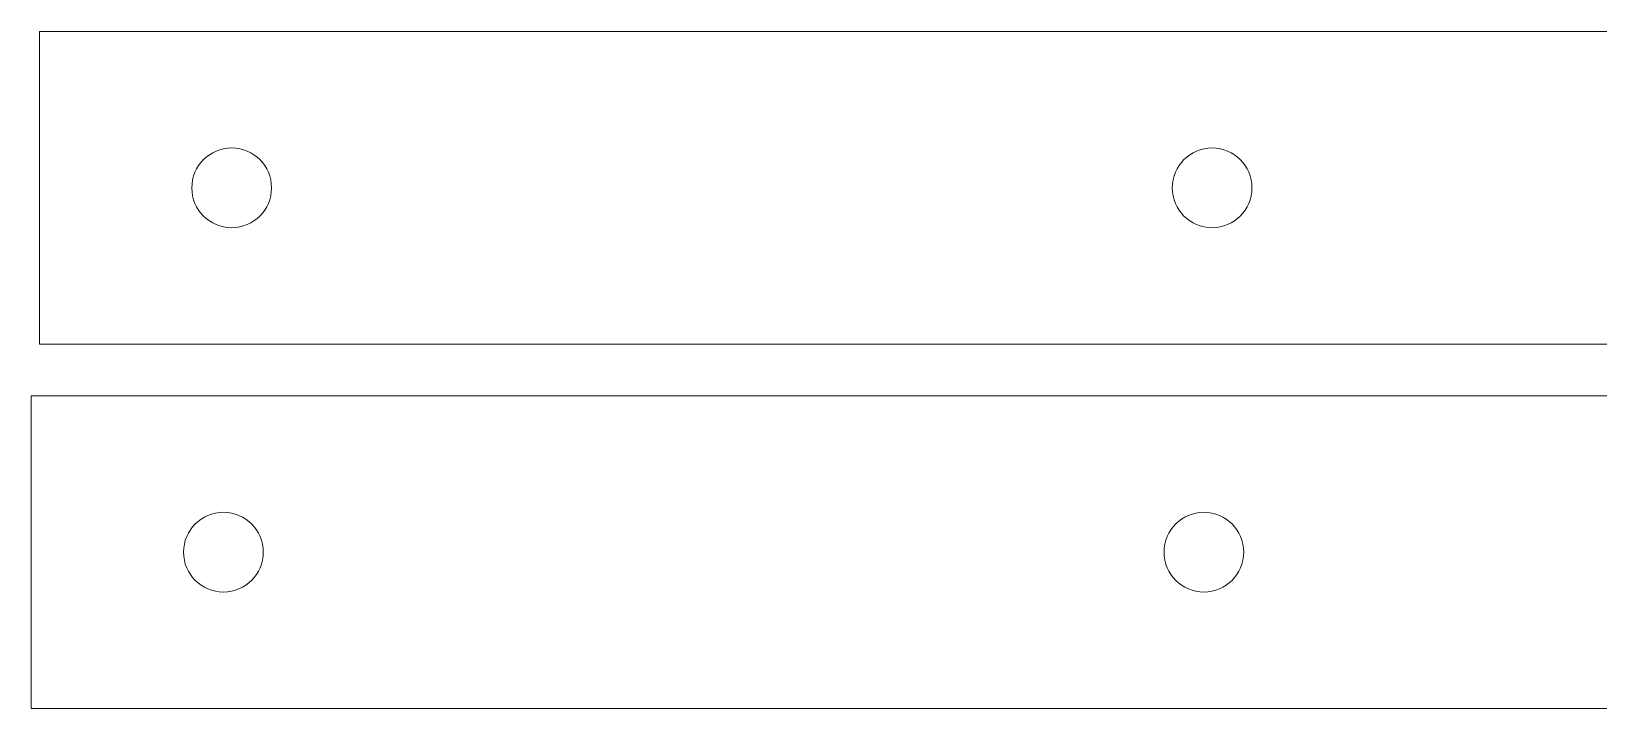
# Model space of a CAD drawing. Header units: inches. Extents: x -5.7 to 8.8, y -16.8 to -6.2.
# Drawn here: x -5.655 to -1.708, y -14.459 to -12.755 of the extents above; entities that cross this region are included whole.
import ezdxf

# ---------------------------------------------------------------- set-up
doc = ezdxf.new("R2010")
doc.units = ezdxf.units.IN
doc.header["$MEASUREMENT"] = 0
doc.layers.add('Layer 1', color=7, linetype='Continuous')

msp = doc.modelspace()

# ---------------------------------------------------------------- linework, layer by layer
at = {"layer": 'Layer 1', "lineweight": 18}
for points in [[(-5.6338, -12.7553), (-5.6338, -12.7553), (0.2717, -12.7553), (0.2717, -12.7553), (0.2717, -12.7553), (0.2717, -12.7553), (0.2717, -13.5427), (0.2717, -13.5427), (0.2717, -13.5427), (0.2717, -13.5427), (-5.6338, -13.5427), (-5.6338, -13.5427), (-5.6338, -13.5427), (-5.6338, -13.5427), (-5.6338, -12.7553), (-5.6338, -12.7553)], [(-5.0498, -13.149), (-5.0498, -13.2044), (-5.0947, -13.2494), (-5.1502, -13.2494), (-5.1502, -13.2494), (-5.2056, -13.2494), (-5.2506, -13.2044), (-5.2506, -13.149), (-5.2506, -13.149), (-5.2506, -13.0935), (-5.2056, -13.0486), (-5.1502, -13.0486), (-5.1502, -13.0486), (-5.0947, -13.0486), (-5.0498, -13.0935), (-5.0498, -13.149)], [(-2.5807, -13.149), (-2.5807, -13.2044), (-2.6256, -13.2494), (-2.6811, -13.2494), (-2.6811, -13.2494), (-2.7365, -13.2494), (-2.7815, -13.2044), (-2.7815, -13.149), (-2.7815, -13.149), (-2.7815, -13.0935), (-2.7365, -13.0486), (-2.6811, -13.0486), (-2.6811, -13.0486), (-2.6256, -13.0486), (-2.5807, -13.0935), (-2.5807, -13.149)], [(-5.6547, -13.6719), (-5.6547, -13.6719), (0.2508, -13.6719), (0.2508, -13.6719), (0.2508, -13.6719), (0.2508, -13.6719), (0.2508, -14.4593), (0.2508, -14.4593), (0.2508, -14.4593), (0.2508, -14.4593), (-5.6547, -14.4593), (-5.6547, -14.4593), (-5.6547, -14.4593), (-5.6547, -14.4593), (-5.6547, -13.6719), (-5.6547, -13.6719)], [(-5.0706, -14.0656), (-5.0706, -14.1211), (-5.1156, -14.166), (-5.171, -14.166), (-5.171, -14.166), (-5.2265, -14.166), (-5.2714, -14.1211), (-5.2714, -14.0656), (-5.2714, -14.0656), (-5.2714, -14.0102), (-5.2265, -13.9652), (-5.171, -13.9652), (-5.171, -13.9652), (-5.1156, -13.9652), (-5.0706, -14.0102), (-5.0706, -14.0656)], [(-2.6015, -14.0656), (-2.6015, -14.1211), (-2.6465, -14.166), (-2.7019, -14.166), (-2.7019, -14.166), (-2.7574, -14.166), (-2.8023, -14.1211), (-2.8023, -14.0656), (-2.8023, -14.0656), (-2.8023, -14.0102), (-2.7574, -13.9652), (-2.7019, -13.9652), (-2.7019, -13.9652), (-2.6465, -13.9652), (-2.6015, -14.0102), (-2.6015, -14.0656)]]:
    msp.add_open_spline(points, degree=3, knots=[0, 0, 0, 0, 0.2, 0.2, 0.2, 0.2, 0.4, 0.4, 0.4, 0.4, 0.6, 0.6, 0.6, 0.6, 1, 1, 1, 1], dxfattribs=at)

doc.saveas('drawing.dxf')
